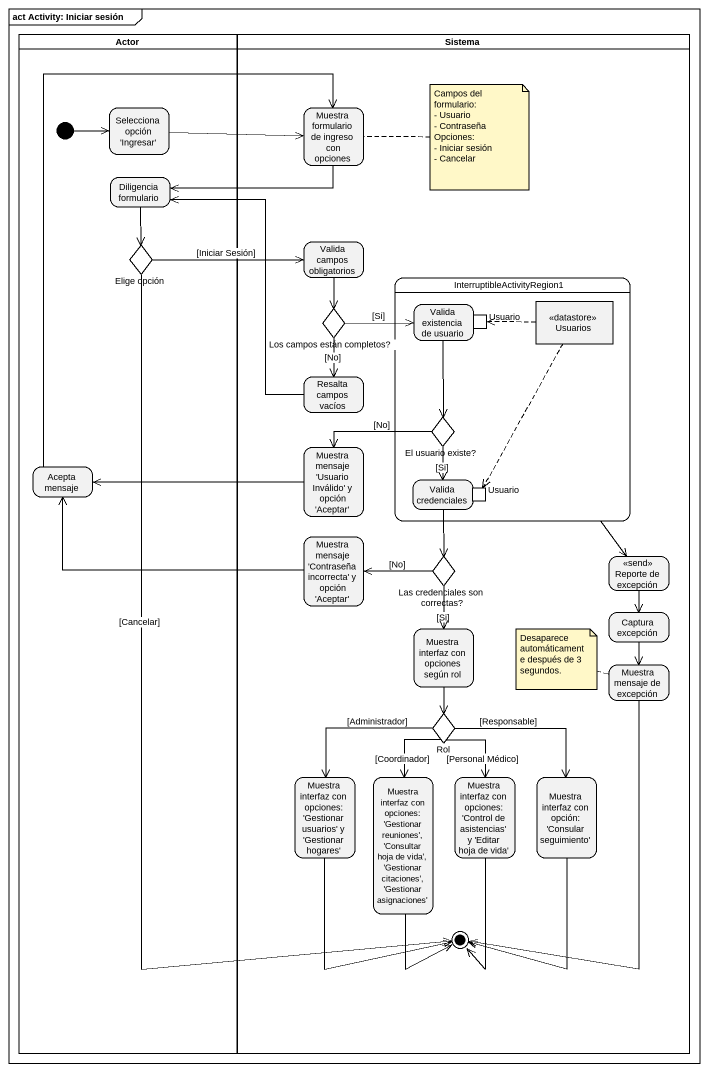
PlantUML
@startuml
mainframe act Activity: Iniciar sesión
hide empty description
state "Actor" as Actor_ <<partition>> {
  state "Selecciona opción 'Ingresar'" as Selecciona_opción_Ingresar
  state "Diligencia formulario" as Diligencia_formulario
  state "Elige opción" as Elige_opción <<choice>>
  state "Acepta mensaje" as Acepta_mensaje
  [*] -right-> Selecciona_opción_Ingresar
}
state Sistema <<partition>> {
  state "Muestra formulario de ingreso con opciones" as Muestra_formulario_de
  state "Valida campos obligatorios" as Valida_campos_obligatorios
  state InterruptibleActivityRegion1 {
    state "Valida existencia de usuario" as Valida_existencia_de_usuario {
      state Usuario <<inputPin>>
    }
    state Usuarios <<datastore>>
    state "El usuario existe?" as El_usuario_existe <<choice>>
    state "Valida credenciales" as Valida_credenciales {
      state "Usuario" as Usuario_2 <<inputPin>>
    }
  }
  state "Los campos están completos?" as Los_campos_están_completos <<choice>>
  state "Resalta campos vacíos" as Resalta_campos_vacíos
  state "Muestra mensaje 'Usuario Inválido' y opción 'Aceptar'" as Muestra_mensaje_Usuario
  state "Muestra mensaje 'Contraseña incorrecta' y opción 'Aceptar'" as Muestra_mensaje_Contraseña
  state "Las credenciales son correctas?" as Las_credenciales_son <<choice>>
  state "Reporte de excepción" as Reporte_de_excepción <<send>>
  state "Muestra interfaz con opciones según rol" as Muestra_interfaz_con
  state "Captura excepción" as Captura_excepción
  state "Muestra mensaje de excepción" as Muestra_mensaje_de_excepción
  state Rol <<choice>>
  state "Muestra interfaz con opciones: 'Gestionar usuarios' y 'Gestionar hogares'" as Muestra_interfaz_con_2
  state "Muestra interfaz con opciones: 'Gestionar reuniones', 'Consultar hoja de vida', 'Gestionar citaciones', 'Gestionar asignaciones'" as Muestra_interfaz_con_3
  state "Muestra interfaz con opciones: 'Control de asistencias' y 'Editar hoja de vida'" as Muestra_interfaz_con_4
  state "Muestra interfaz con opción: 'Consular seguimiento'" as Muestra_interfaz_con_opción
  state final1 <<end>>
}
Selecciona_opción_Ingresar -right-> Muestra_formulario_de
Muestra_formulario_de -left-> Diligencia_formulario
Diligencia_formulario --> Elige_opción
Elige_opción -right-> Valida_campos_obligatorios : [Iniciar Sesión]
Elige_opción --> final1 : [Cancelar]
Valida_campos_obligatorios --> Los_campos_están_completos
InterruptibleActivityRegion1 --> Reporte_de_excepción
Los_campos_están_completos -right-> Valida_existencia_de_usuario : [Si]
Los_campos_están_completos --> Resalta_campos_vacíos : [No]
Valida_existencia_de_usuario --> El_usuario_existe
Usuarios -left[dashed]-> Usuario
Usuarios -[dashed]-> Usuario_2
Resalta_campos_vacíos -up-> Diligencia_formulario
El_usuario_existe -left-> Muestra_mensaje_Usuario : [No]
El_usuario_existe --> Valida_credenciales : [Si]
Acepta_mensaje -up-> Muestra_formulario_de
Muestra_mensaje_Usuario -left-> Acepta_mensaje
Valida_credenciales --> Las_credenciales_son
Muestra_mensaje_Contraseña -left-> Acepta_mensaje
Las_credenciales_son -left-> Muestra_mensaje_Contraseña : [No]
Las_credenciales_son --> Muestra_interfaz_con : [Si]
Reporte_de_excepción --> Captura_excepción
Muestra_interfaz_con --> Rol
Captura_excepción --> Muestra_mensaje_de_excepción
Muestra_mensaje_de_excepción --> final1
Rol --> Muestra_interfaz_con_2 : [Administrador]
Rol --> Muestra_interfaz_con_3 : [Coordinador]
Rol --> Muestra_interfaz_con_4 : [Personal Médico]
Rol --> Muestra_interfaz_con_opción : [Responsable]
Muestra_interfaz_con_2 --> final1
Muestra_interfaz_con_3 --> final1
Muestra_interfaz_con_4 --> final1
Muestra_interfaz_con_opción --> final1
note right of Muestra_formulario_de
  Campos del formulario:
  - Usuario
  - Contraseña
  Opciones:
  - Iniciar sesión
  - Cancelar
end note
note left of Muestra_mensaje_de_excepción : Desaparece automáticamente después de 3 segundos.
@enduml
